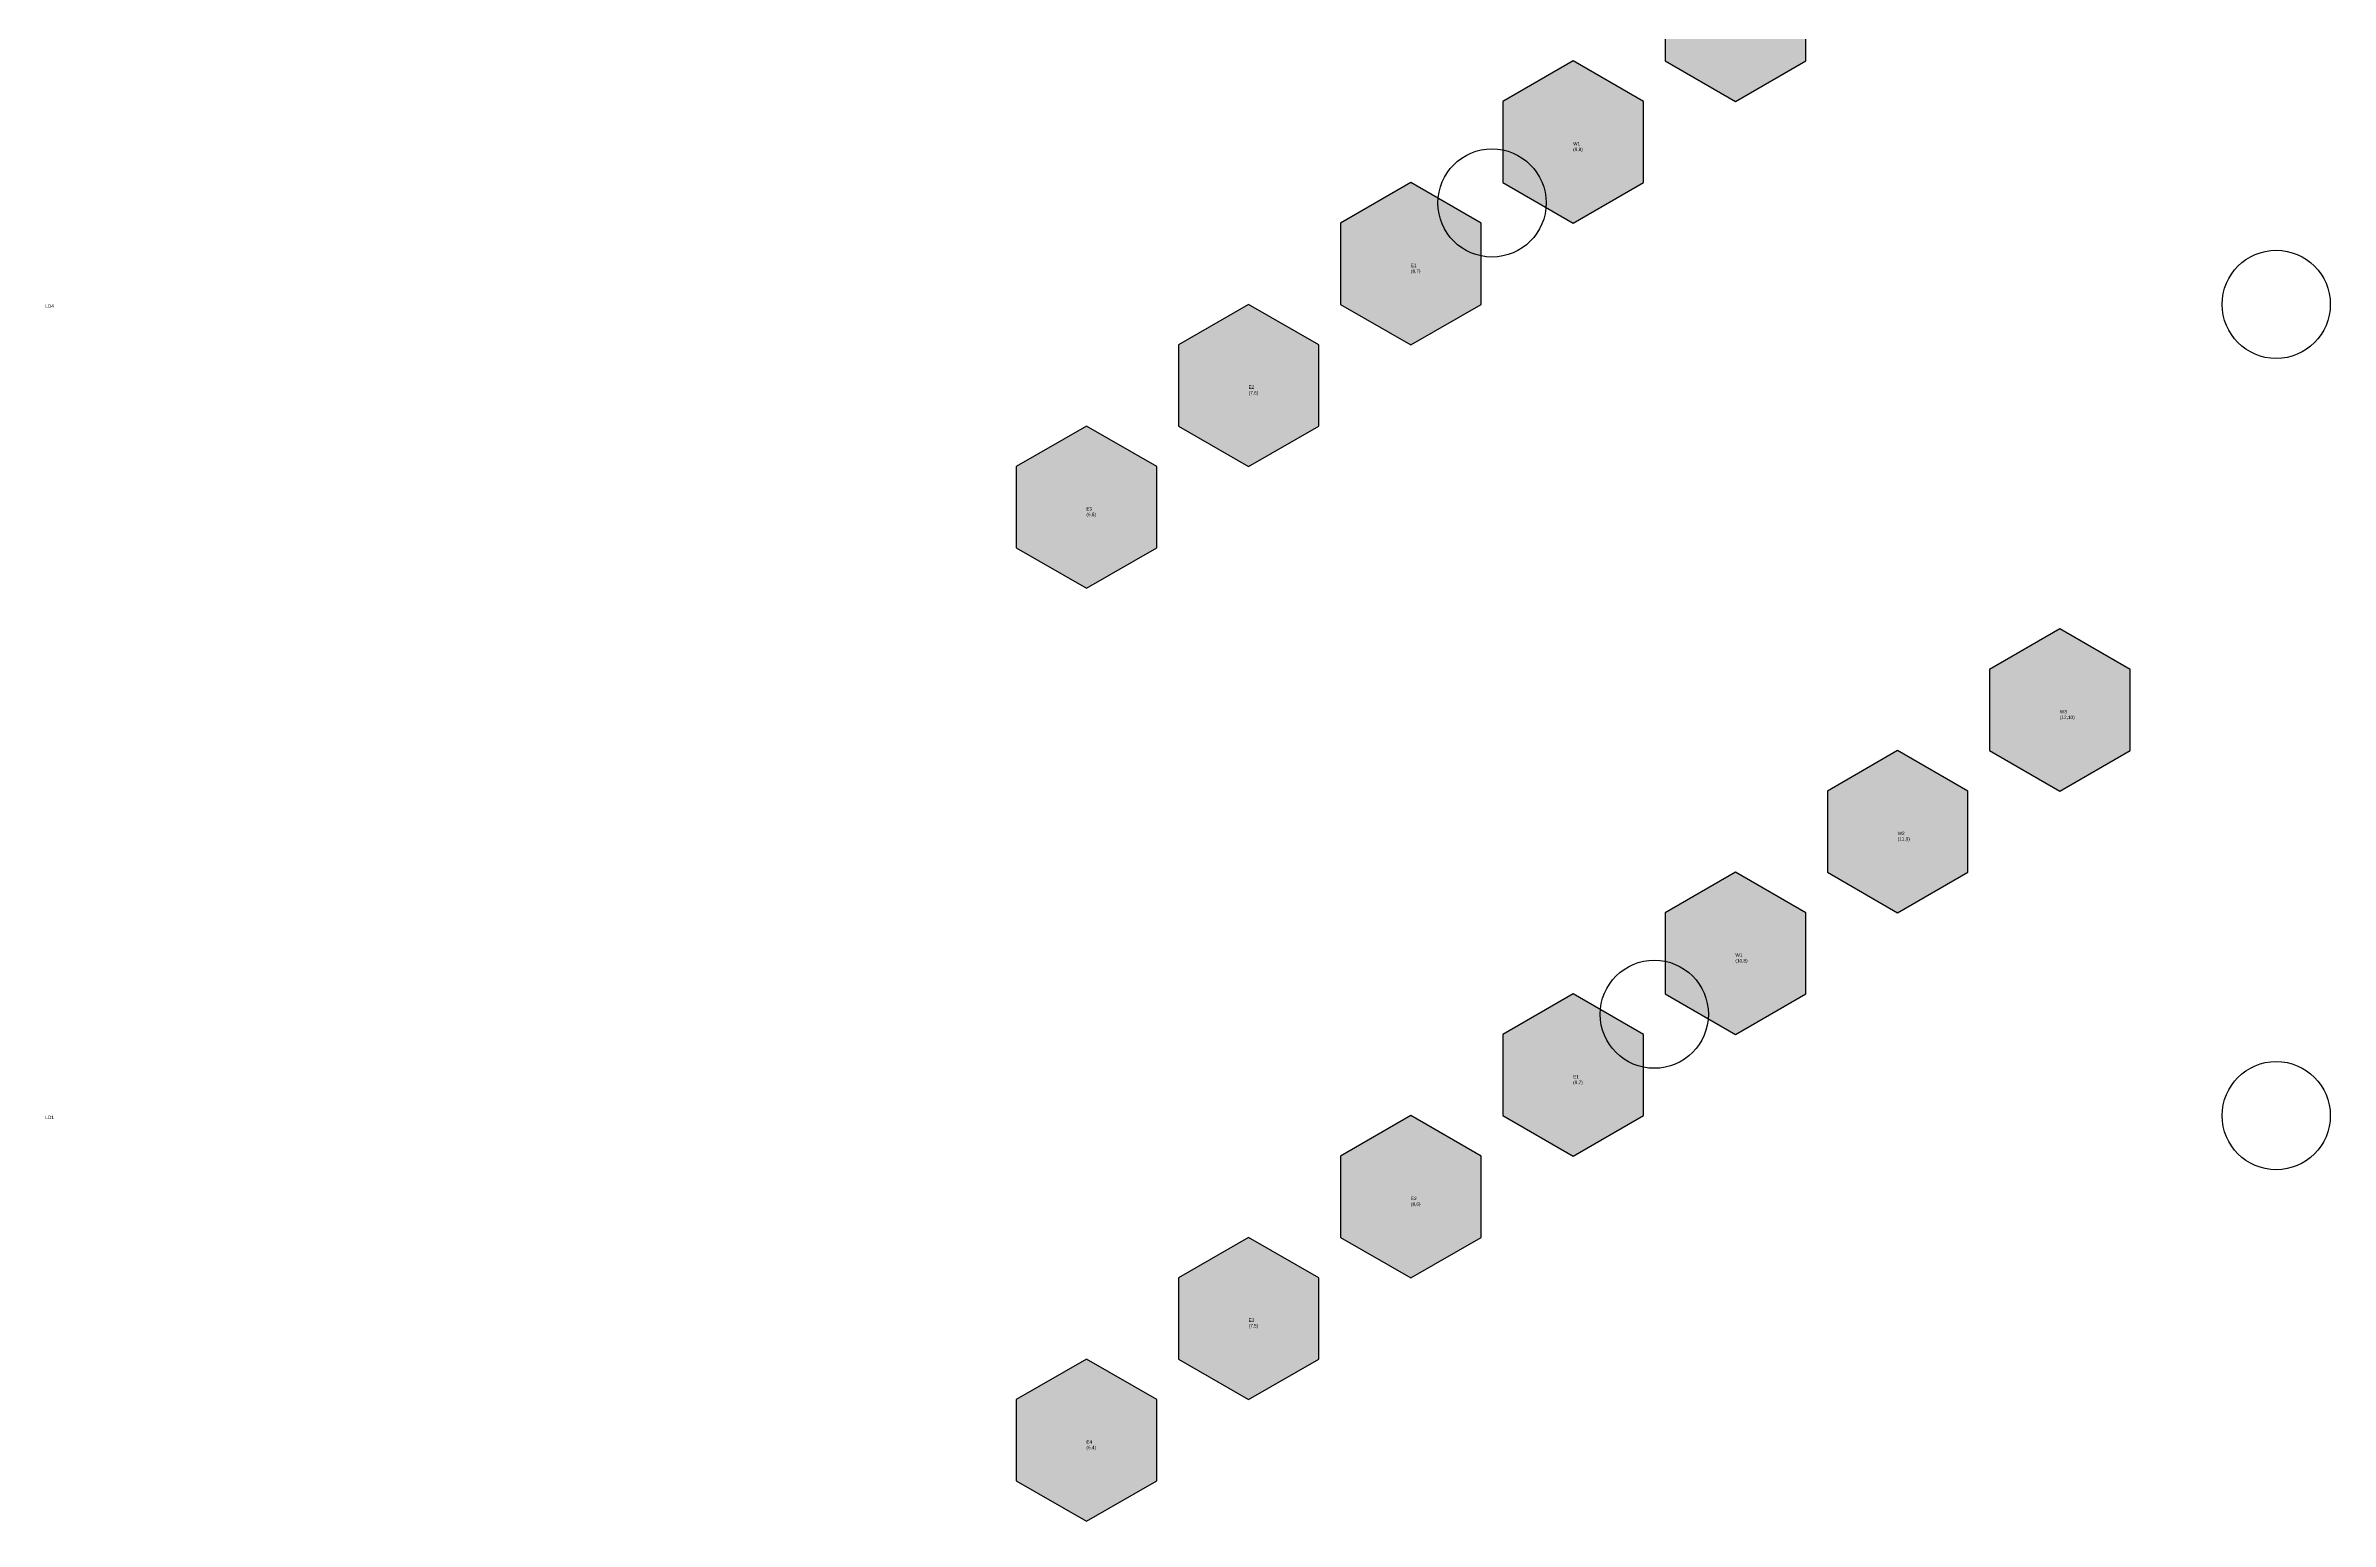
# Model space of a CAD drawing. Header units: metres. Extents: x 100 to 2640, y -53 to 4180.
# Drawn here: x 950 to 2640, y 2000 to 3091 of the extents above; entities that cross this region are included whole.
import ezdxf

# ---------------------------------------------------------------- set-up
doc = ezdxf.new("R2010")
doc.units = ezdxf.units.M
for name, color, linetype in [('ENGINES', 1, 'Continuous'), ('SHAPES', 250, 'Continuous'), ('TEXT', 250, 'Continuous')]:
    doc.layers.add(name, color=color, linetype=linetype)

msp = doc.modelspace()

# ---------------------------------------------------------------- hatches: boundary and pattern name
at = {"layer": 'SHAPES'}
for color, points in [(152, [(2252, 3140), (2200, 3170), (2148, 3140), (2148, 3080), (2200, 3050), (2252, 3080)]), (152, [(2132, 3050), (2080, 3080), (2028, 3050), (2028, 2990), (2080, 2960), (2132, 2990)]), (152, [(2012, 2960), (1960, 2990), (1908, 2960), (1908, 2900), (1960, 2870), (2012, 2900)]), (152, [(1892, 2870), (1840, 2900), (1788, 2870), (1788, 2810), (1840, 2780), (1892, 2810)]), (152, [(1772, 2780), (1720, 2810), (1668, 2780), (1668, 2720), (1720, 2690), (1772, 2720)]), (122, [(2492, 2630), (2440, 2660), (2388, 2630), (2388, 2570), (2440, 2540), (2492, 2570)]), (122, [(2372, 2540), (2320, 2570), (2268, 2540), (2268, 2480), (2320, 2450), (2372, 2480)]), (122, [(2252, 2450), (2200, 2480), (2148, 2450), (2148, 2390), (2200, 2360), (2252, 2390)]), (122, [(2132, 2360), (2080, 2390), (2028, 2360), (2028, 2300), (2080, 2270), (2132, 2300)]), (122, [(2012, 2270), (1960, 2300), (1908, 2270), (1908, 2210), (1960, 2180), (2012, 2210)]), (122, [(1892, 2180), (1840, 2210), (1788, 2180), (1788, 2120), (1840, 2090), (1892, 2120)]), (122, [(1772, 2090), (1720, 2120), (1668, 2090), (1668, 2030), (1720, 2000), (1772, 2030)])]:
    msp.add_hatch(color=color, dxfattribs=at).paths.add_polyline_path(points)

# ---------------------------------------------------------------- linework, layer by layer
at = {"layer": 'ENGINES', "color": 1}
for centre in [(2020, 2975), (2140, 2375)]:
    msp.add_circle(centre, 40, dxfattribs=at)
at = {"layer": 'ENGINES', "color": 246}
for centre in [(2600, 2900), (2600, 2300)]:
    msp.add_circle(centre, 40, dxfattribs=at)
at = {"layer": 'SHAPES', "color": 152}
for points in [[(2252, 3140), (2200, 3170), (2148, 3140), (2148, 3080), (2200, 3050), (2252, 3080)], [(2132, 3050), (2080, 3080), (2028, 3050), (2028, 2990), (2080, 2960), (2132, 2990)], [(2012, 2960), (1960, 2990), (1908, 2960), (1908, 2900), (1960, 2870), (2012, 2900)], [(1892, 2870), (1840, 2900), (1788, 2870), (1788, 2810), (1840, 2780), (1892, 2810)], [(1772, 2780), (1720, 2810), (1668, 2780), (1668, 2720), (1720, 2690), (1772, 2720)]]:
    msp.add_lwpolyline(points, close=True, dxfattribs=at)
at = {"layer": 'SHAPES', "color": 122}
for points in [[(2492, 2630), (2440, 2660), (2388, 2630), (2388, 2570), (2440, 2540), (2492, 2570)], [(2372, 2540), (2320, 2570), (2268, 2540), (2268, 2480), (2320, 2450), (2372, 2480)], [(2252, 2450), (2200, 2480), (2148, 2450), (2148, 2390), (2200, 2360), (2252, 2390)], [(2132, 2360), (2080, 2390), (2028, 2360), (2028, 2300), (2080, 2270), (2132, 2300)], [(2012, 2270), (1960, 2300), (1908, 2270), (1908, 2210), (1960, 2180), (2012, 2210)], [(1892, 2180), (1840, 2210), (1788, 2180), (1788, 2120), (1840, 2090), (1892, 2120)], [(1772, 2090), (1720, 2120), (1668, 2090), (1668, 2030), (1720, 2000), (1772, 2030)]]:
    msp.add_lwpolyline(points, close=True, dxfattribs=at)

# ---------------------------------------------------------------- texts
at = {"layer": 'TEXT', "color": 250, "char_height": 2.5, "attachment_point": 1}
for s, insert in [('W1\\P(9,8)', (2080, 3020)), ('E1\\P(8,7)', (1960, 2930)), ('E2\\P(7,6)', (1840, 2840)), ('E3\\P(6,5)', (1720, 2750)), ('W3\\P(12,10)', (2440, 2600)), ('W2\\P(11,9)', (2320, 2510)), ('W1\\P(10,8)', (2200, 2420)), ('E1\\P(9,7)', (2080, 2330)), ('E2\\P(8,6)', (1960, 2240)), ('E3\\P(7,5)', (1840, 2150)), ('E4\\P(6,4)', (1720, 2060))]:
    msp.add_mtext(s, dxfattribs=dict(at, insert=insert))
at = {"layer": 'TEXT', "color": 0, "char_height": 2.5, "attachment_point": 1}
for s, insert in [('LD4', (950, 2900)), ('LD1', (950, 2300))]:
    msp.add_mtext(s, dxfattribs=dict(at, insert=insert))

doc.saveas('drawing.dxf')
